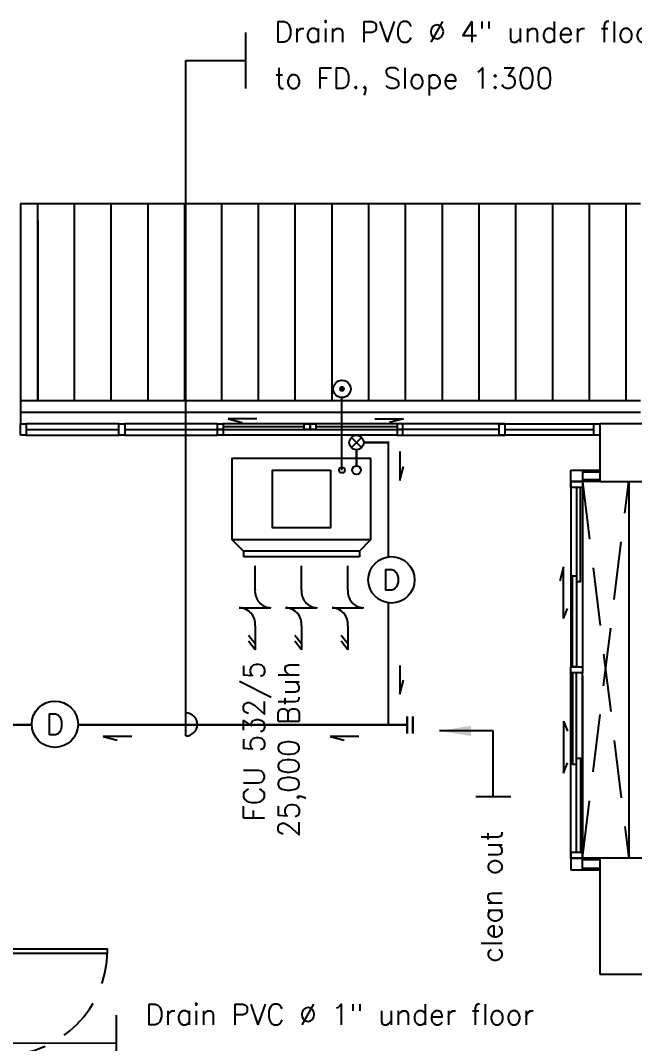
# Model space of a CAD drawing. Header units: millimetres. Extents: x -398 to 816, y -1 to 208.
# Drawn here: x 584.05 to 589.35, y 36.3 to 45.13 of the extents above; entities that cross this region are included whole.
import ezdxf
from ezdxf.enums import TextEntityAlignment as Align

# ---------------------------------------------------------------- set-up
doc = ezdxf.new("R2010")
doc.units = ezdxf.units.MM
doc.linetypes.add('DASHED', pattern=[0.75, 0.5, -0.25])
for name, color, linetype in [('AA_Column', 5, 'Continuous'), ('AA_Door', 3, 'Continuous'), ('AA_Hatch', 8, 'Continuous'), ('AA_Roof', 6, 'Continuous'), ('AA_Wall', 1, 'Continuous'), ('AA_Window', 4, 'Continuous'), ('AC DRAIN', 240, 'Continuous'), ('AC FCU', 221, 'Continuous'), ('AC LINE', 171, 'Continuous')]:
    doc.layers.add(name, color=color, linetype=linetype)
doc.styles.add('Romans', font='romans.shx')

# ---------------------------------------------------------------- blocks, each defined once
blk = doc.blocks.new('AC')
at = {"layer": 'AC FCU', "color": 8}
for p, q in [((-0.4, 1.6514), (-0.3423, 1.5782)), ((-0.4, 1.4442), (-0.4, 1.6514)), ((-0.4, 1.6013), (-0.3423, 1.5281)), ((0, 1.4442), (0, 1.6514)), ((0, 1.6514), (0.0577, 1.5782)), ((0, 1.6013), (0.0577, 1.5281)), ((0.4, 1.6514), (0.4577, 1.5782)), ((0.4, 1.4442), (0.4, 1.6514)), ((0.4, 1.6013), (0.4577, 1.5281)), ((-0.2639, 1.2889), (-0.5361, 1.2889)), ((0.1361, 1.2889), (-0.1361, 1.2889)), ((0.5361, 1.2889), (0.2639, 1.2889)), ((-0.4, 1.1337), (-0.4, 0.9264)), ((0, 1.1337), (0, 0.9264)), ((0.4, 1.1337), (0.4, 0.9264))]:
    blk.add_line(p, q, dxfattribs=at)
at = {"layer": 'AC FCU'}
for p, q in [((-0.5, 0.8), (-0.6, 0.7)), ((-0.5, 0.8), (-0.5, 0.85)), ((-0.5, 0.85), (0.5, 0.85)), ((-0.5, 0.8), (0.5, 0.8)), ((0.5, 0.8), (0.5, 0.85)), ((0.5, 0.8), (0.6, 0.7))]:
    blk.add_line(p, q, dxfattribs=at)
blk.add_lwpolyline([(-0.6, 0), (0.6, 0), (0.6, 0.7), (-0.6, 0.7)], close=True, dxfattribs=at)
at = {"layer": 'AC FCU', "color": 8}
blk.add_lwpolyline([(-0.25, 0.1), (-0.25, 0.6), (0.25, 0.6), (0.25, 0.1)], close=True, dxfattribs=at)
at = {"layer": 'AC FCU'}
blk.add_circle((-0.35, 0.1), 0.025, dxfattribs=at)
at = {"layer": 'AC FCU', "color": 8}
for centre, start, end in [((-0.2603, 1.4294), 173.9498, 268.55128), ((0.1397, 1.4294), 173.9498, 268.55128), ((0.5397, 1.4294), 173.9498, 268.55128), ((-0.5397, 1.1485), 353.9498, 88.55128), ((-0.1397, 1.1485), 353.9498, 88.55128), ((0.2603, 1.1485), 353.9498, 88.55128)]:
    blk.add_arc(centre, 0.1405, start, end, dxfattribs=at)
blk = doc.blocks.new('UP_point')
at = {"layer": 'AC LINE', "const_width": 0.025}
blk.add_lwpolyline([(-0.0125, 0, 1), (0.0125, 0, 1)], format="xyb", close=True, dxfattribs=at)
at = {"layer": 'AC LINE'}
blk.add_circle((0, 0), 0.075, dxfattribs=at)
blk = doc.blocks.new('DOWN')
at = {"layer": 'AC DRAIN'}
for p, q in [((-0.0442, -0.0442), (0.0442, 0.0442)), ((0.0442, -0.0442), (-0.0442, 0.0442))]:
    blk.add_line(p, q, dxfattribs=at)
blk.add_circle((0, 0), 0.0625, dxfattribs=at)
blk = doc.blocks.new('POINT_Drain')
at = {"layer": 'Defpoints'}
blk.add_circle((0, 0), 0.2, dxfattribs=at)
at = {"layer": 'AC DRAIN', "insert": (0, 0), "char_height": 0.18, "width": 0.252313, "attachment_point": 5, "style": 'Romans'}
blk.add_mtext('D', dxfattribs=at)

msp = doc.modelspace()

# ---------------------------------------------------------------- hatches: boundary and pattern name
at = {"layer": 'AA_Hatch', "ltscale": 3}
h = msp.add_hatch(dxfattribs=at)
h.set_pattern_fill('ANSI31', color=9, scale=0.1, angle=45, style=0)
h.paths.add_polyline_path([(589.4011, 41.8489), (589.4011, 43.2989), (589.4011, 43.3989), (589.4011, 43.4489), (589.4011, 43.5489), (584.0511, 43.5489), (584.0511, 41.8489)])

# ---------------------------------------------------------------- linework, layer by layer
at = {"layer": 'AA_Column', "color": 9}
for points in [[(589.0511, 41.1489), (589.5511, 41.1489), (589.5511, 41.6489), (589.0511, 41.6489)], [(589.0511, 36.8989), (589.5511, 36.8989), (589.5511, 37.8989), (589.0511, 37.8989)]]:
    msp.add_lwpolyline(points, close=True, dxfattribs=at)
at = {"layer": 'AA_Door', "color": 9}
for points in [[(588.8011, 41.1489), (588.9011, 41.1489), (588.9011, 41.0989), (588.8011, 41.0989), (588.8011, 41.1489)], [(588.8011, 39.5489), (588.9011, 39.5489), (588.9011, 39.4989), (588.8011, 39.4989), (588.8011, 39.5489)], [(588.8011, 37.8989), (588.9011, 37.8989), (588.9011, 37.9489), (588.8011, 37.9489), (588.8011, 37.8989)]]:
    msp.add_lwpolyline(points, dxfattribs=at)
for points in [[(588.8511, 41.0989), (588.8511, 40.2864), (588.8861, 40.2864), (588.8861, 41.0989)], [(588.8161, 39.5489), (588.8161, 40.3364), (588.8511, 40.3364), (588.8511, 39.5489)], [(588.8161, 39.4989), (588.8161, 38.7114), (588.8511, 38.7114), (588.8511, 39.4989)], [(588.8511, 37.9489), (588.8511, 38.7614), (588.8861, 38.7614), (588.8861, 37.9489)], [(583.9011, 37.0789), (584.8011, 37.0789), (584.8011, 37.1139), (583.9011, 37.1139)]]:
    msp.add_lwpolyline(points, close=True, dxfattribs=at)
at = {"layer": 'AA_Door', "color": 9, "linetype": 'DASHED', "ltscale": 0.75}
msp.add_arc((583.8993, 37.1006), 0.9017, 270.1085, 359.8915, dxfattribs=at)
at = {"layer": 'AA_Hatch', "color": 9}
for p, q in [((588.8011, 41.1489), (588.8011, 39.5489)), ((588.9011, 41.1489), (588.9011, 39.5489)), ((588.8511, 41.0989), (588.8511, 39.5489)), ((588.8011, 37.8989), (588.8011, 39.4989)), ((588.9011, 37.8989), (588.9011, 39.4989)), ((588.9011, 39.4739), (588.9011, 37.8989))]:
    msp.add_line(p, q, dxfattribs=at)
at = {"layer": 'AA_Roof', "color": 9}
msp.add_line((584.0511, 43.5489), (589.4011, 43.5489), dxfattribs=at)
at = {"layer": 'AA_Wall', "color": 9}
for p, q in [((584.0511, 43.5489), (584.0511, 41.6489)), ((584.0511, 41.8489), (589.4011, 41.8489)), ((584.0511, 41.7489), (589.4011, 41.7489)), ((588.8011, 41.2489), (589.0511, 41.2489)), ((588.8011, 41.1489), (588.8011, 41.2489)), ((588.8011, 41.2489), (589.0511, 41.2489)), ((588.8011, 41.1489), (588.8011, 41.2489)), ((589.0511, 41.1489), (588.8011, 41.1489)), ((589.0511, 41.1489), (588.8011, 41.1489)), ((588.9011, 41.2339), (589.0511, 41.2339)), ((589.0511, 41.1639), (588.9011, 41.1639)), ((589.3011, 41.1489), (589.3011, 37.8989)), ((588.8011, 37.8989), (588.8011, 37.7989)), ((589.0511, 37.8989), (588.8011, 37.8989)), ((589.0511, 37.8839), (588.9011, 37.8839)), ((588.8011, 37.7989), (589.0511, 37.7989)), ((588.9011, 37.8139), (589.0511, 37.8139))]:
    msp.add_line(p, q, dxfattribs=at)
at = {"layer": 'AA_Wall', "color": 9, "linetype": 'DASHED'}
for p, q in [((588.9011, 41.1489), (589.3011, 37.8989)), ((588.9011, 37.8989), (589.3011, 41.1489))]:
    msp.add_line(p, q, dxfattribs=at)
at = {"layer": 'AA_Wall', "color": 9}
for points in [[(588.8011, 41.2489), (588.9011, 41.2489), (588.9011, 41.1489), (588.8011, 41.1489)], [(588.8011, 37.7989), (588.9011, 37.7989), (588.9011, 37.8989), (588.8011, 37.8989)]]:
    msp.add_lwpolyline(points, close=True, dxfattribs=at)
at = {"layer": 'AA_Window', "color": 9}
for p, q in [((584.2011, 43.3989), (584.2011, 41.8489)), ((586.0919, 41.6915), (585.8442, 41.6915)), ((585.8442, 41.6915), (585.9649, 41.6592)), ((587.1102, 41.6915), (587.3579, 41.6915)), ((587.3579, 41.6915), (587.2372, 41.6592)), ((584.9011, 41.6489), (584.1011, 41.6489)), ((584.1011, 41.5989), (584.9011, 41.5989)), ((585.7511, 41.6489), (584.9511, 41.6489)), ((584.9511, 41.5989), (585.7511, 41.5989)), ((587.3011, 41.6489), (585.8011, 41.6489)), ((585.8011, 41.6239), (586.5011, 41.6239)), ((585.8011, 41.5989), (586.5261, 41.5989)), ((586.5261, 41.5989), (587.3011, 41.5989)), ((586.5511, 41.6489), (586.5511, 41.5989)), ((586.6011, 41.6239), (587.3011, 41.6239)), ((588.2329, 41.6489), (587.3329, 41.6489)), ((588.1829, 41.5989), (587.3329, 41.5989)), ((588.2329, 41.6489), (589.0011, 41.6489)), ((588.2329, 41.5989), (589.0011, 41.5989)), ((584.1011, 41.5489), (584.9011, 41.5489)), ((584.9511, 41.5489), (585.7511, 41.5489)), ((587.3011, 41.5489), (585.8011, 41.5489)), ((587.3329, 41.5489), (588.2329, 41.5489)), ((589.0011, 41.5489), (588.2329, 41.5489)), ((588.738, 40.4142), (588.7057, 40.2935)), ((588.738, 39.9664), (588.738, 40.4142)), ((588.738, 39.9664), (588.7736, 40.0539)), ((588.738, 39.0814), (588.7736, 38.994)), ((588.738, 39.0814), (588.738, 38.6337)), ((588.738, 38.6337), (588.7736, 38.7211))]:
    msp.add_line(p, q, dxfattribs=at)
for points in [[(584.0511, 41.5489), (584.0511, 41.6489), (584.1011, 41.6489), (584.1011, 41.5489)], [(584.9011, 41.5489), (584.9011, 41.6489), (584.9511, 41.6489), (584.9511, 41.5489)], [(585.7511, 41.5989), (585.7511, 41.6489), (585.8011, 41.6489), (585.8011, 41.5989)], [(585.7511, 41.5489), (585.7511, 41.5989), (585.8011, 41.5989), (585.8011, 41.5489)], [(586.5011, 41.5989), (586.5011, 41.6489), (586.5511, 41.6489), (586.5511, 41.5989)], [(586.5511, 41.5989), (586.5511, 41.6489), (586.6011, 41.6489), (586.6011, 41.5989)], [(587.3511, 41.5989), (587.3511, 41.6489), (587.3011, 41.6489), (587.3011, 41.5989)], [(587.3511, 41.5489), (587.3511, 41.5989), (587.3011, 41.5989), (587.3011, 41.5489)], [(588.1829, 41.5489), (588.1829, 41.6489), (588.2329, 41.6489), (588.2329, 41.5489)], [(589.0011, 41.5489), (589.0011, 41.6489), (589.0511, 41.6489), (589.0511, 41.5489)]]:
    msp.add_lwpolyline(points, close=True, dxfattribs=at)
at = {"layer": 'AC DRAIN', "color": 2}
for p, q in [((585.9919, 45.0255), (585.9919, 44.5406)), ((585.4779, 44.783), (585.9919, 44.783)), ((585.4779, 38.9536), (585.4779, 44.783)), ((588.1321, 38.9971), (587.6682, 38.9971)), ((588.1321, 38.4314), (588.1321, 38.9971)), ((587.9821, 38.4314), (588.2821, 38.4314)), ((584.8783, 36.5449), (584.8783, 36.06)), ((581.9572, 36.3071), (584.8783, 36.3024))]:
    msp.add_line(p, q, dxfattribs=at)
at = {"layer": 'AC DRAIN', "color": 1}
for p, q in [((587.3261, 41.4075), (587.3261, 41.1597)), ((587.3261, 41.1597), (587.3584, 41.2805)), ((587.3261, 39.5626), (587.3261, 39.3148)), ((587.3261, 39.3148), (587.3584, 39.4356)), ((585.0134, 38.9489), (584.7656, 38.9489)), ((584.7656, 38.9489), (584.8863, 38.9166)), ((586.9717, 38.9489), (586.724, 38.9489)), ((586.724, 38.9489), (586.8447, 38.9166))]:
    msp.add_line(p, q, dxfattribs=at)
at = {"layer": 'AC DRAIN', "const_width": 0.02}
for points in [[(586.9511, 41.2864), (586.9511, 41.4239)], [(587.3886, 39.1239), (587.3886, 38.9739)], [(587.4386, 39.1239), (587.4386, 38.9739)], [(587.234, 39.0489), (587.3886, 39.0489)]]:
    msp.add_lwpolyline(points, dxfattribs=at)
at = {"layer": 'AC DRAIN', "linetype": 'DASHED', "const_width": 0.02}
for points in [[(587.0136, 41.4864), (587.2261, 41.4864), (587.2261, 40.4995)], [(587.2261, 40.103), (587.2261, 39.0489)], [(584.1482, 39.0489), (582.0511, 39.0489)], [(587.234, 39.0489), (584.5481, 39.0489)]]:
    msp.add_lwpolyline(points, dxfattribs=at)
at = {"layer": 'AC DRAIN'}
msp.add_circle((586.9511, 41.2489), 0.0375, dxfattribs=at)
at = {"layer": 'AC DRAIN', "color": 2}
msp.add_arc((585.4779, 39.0536), 0.1, 270, 90, dxfattribs=at)
msp.add_solid([(587.9382, 38.9521), (587.6682, 38.9971), (587.9382, 39.0421)], dxfattribs=at)
at = {"layer": 'AC LINE'}
msp.add_line((586.8261, 41.2489), (586.8261, 41.8739), dxfattribs=at)

# ---------------------------------------------------------------- block references
at = {"layer": 'AC DRAIN', "rotation": 180}
msp.add_blockref('DOWN', (586.9511, 41.4864), dxfattribs=at)
at = {"layer": 'AC DRAIN', "color": 9}
for p in [(587.2526, 40.3012), (584.3482, 39.0544)]:
    msp.add_blockref('POINT_Drain', p, dxfattribs=at)
at = {"layer": 'AC FCU', "rotation": 180}
msp.add_blockref('AC', (586.4761, 41.3489), dxfattribs=at)
at = {"layer": 'AC LINE'}
msp.add_blockref('UP_point', (586.8261, 41.9489), dxfattribs=at)

# ---------------------------------------------------------------- texts
at = {"layer": 'AC DRAIN', "color": 2, "style": 'Romans'}
for s, p in [('Drain PVC %%C 4" under floor  ', (586.2428, 44.9406)), ('to FD., Slope 1:300', (586.2428, 44.5406)), ('Drain PVC %%C 1" under floor  ', (585.1292, 36.46))]:
    msp.add_text(s, height=0.18, dxfattribs=at).set_placement(p)
msp.add_text('clean out', height=0.18, rotation=90, dxfattribs=at).set_placement((588.1177, 36.9959), align=Align.MIDDLE_LEFT)
at = {"layer": 'AC FCU', "style": 'Romans'}
for s, p in [('FCU 532/5', (586.1561, 39.5975)), ('25,000 Btuh', (586.4561, 39.5975))]:
    msp.add_text(s, height=0.18, rotation=90, dxfattribs=at).set_placement(p, align=Align.RIGHT)

doc.saveas('drawing.dxf')
